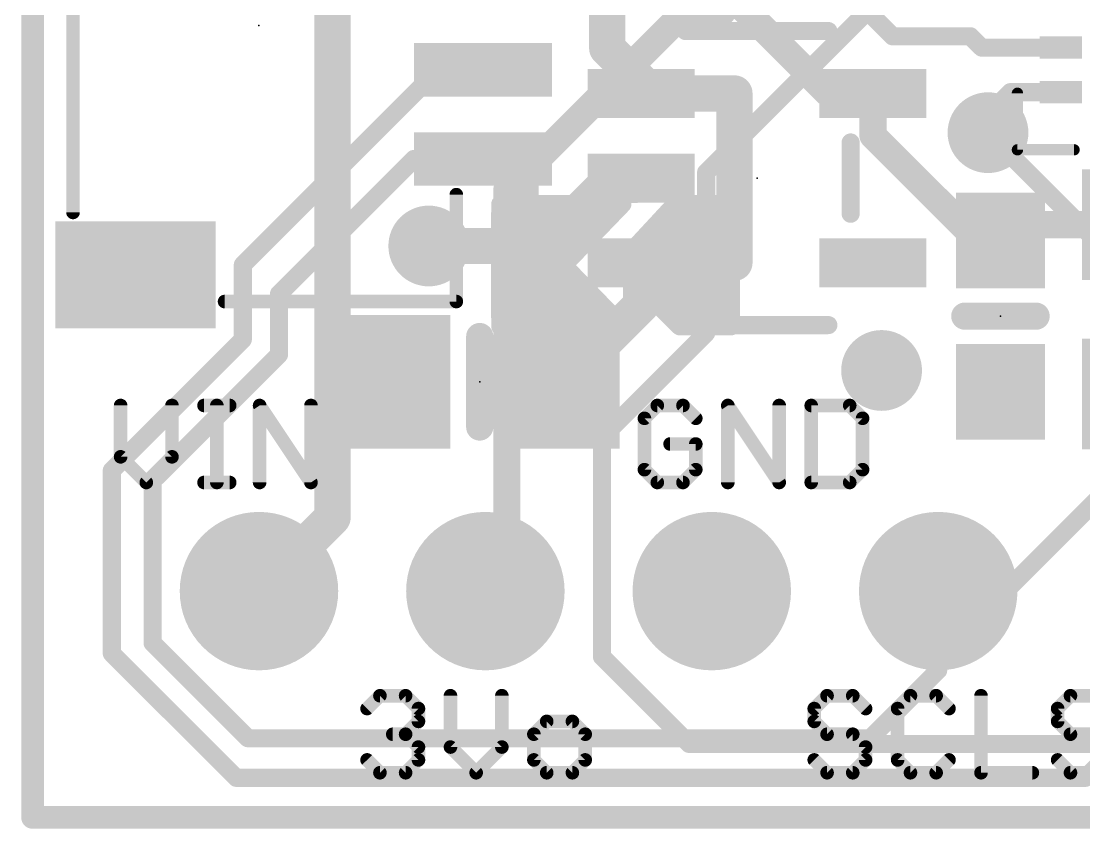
# Model space of a CAD drawing. Extents: x -0.1 to 25.5, y -0.1 to 17.9.
# Drawn here: x -0.13 to 11.79, y -0.13 to 8.94 of the extents above; entities that cross this region are included whole.
import ezdxf

# ---------------------------------------------------------------- set-up
doc = ezdxf.new("R2010")
doc.units = 0
for name, color, linetype in [('1', 12, 'CONTINUOUS'), ('16', 5, 'CONTINUOUS'), ('17', 110, 'CONTINUOUS'), ('18', 110, 'CONTINUOUS'), ('21', 40, 'CONTINUOUS'), ('23', 40, 'CONTINUOUS')]:
    doc.layers.add(name, color=color, linetype=linetype)

# ---------------------------------------------------------------- blocks, each defined once
blk = doc.blocks.new('RECT')
blk.add_solid([(-0.5, -0.5), (0.5, -0.5), (-0.5, 0.5), (0.5, 0.5)])
blk = doc.blocks.new('ROUNDP')
at = {"const_width": 0.5}
blk.add_lwpolyline([(0, -0.25, 1), (0, 0.25, 1), (0, -0.25)], format="xyb", dxfattribs=at)
blk = doc.blocks.new('RECT121920X243840R50')
at = {"const_width": 0.1905}
blk.add_lwpolyline([(0.2858, -0.5715), (0.2858, 0.5715, 0.4142), (0.1905, 0.6668), (-0.1905, 0.6668, 0.4142), (-0.2858, 0.5715), (-0.2858, -0.5715, 0.4142), (-0.1905, -0.6668), (0.1905, -0.6668, 0.4142)], format="xyb", close=True, dxfattribs=at)
blk.add_solid([(-0.2159, -0.5969), (0.2159, -0.5969), (-0.2159, 0.5969), (0.2159, 0.5969)])
blk = doc.blocks.new('ROUNDV')
at = {"const_width": 0.5}
blk.add_lwpolyline([(0, -0.25, 1), (0, 0.25, 1), (0, -0.25)], format="xyb", dxfattribs=at)

msp = doc.modelspace()

# ---------------------------------------------------------------- linework, layer by layer
at = {"layer": '1'}
for points, const_width in [([(0, 0), (0, 17.78)], 0.254), ([(7.3914, 11.0236), (9.648, 8.767)], 0.2032), ([(6.4469, 9.1741), (6.4469, 8.6335)], 0.4064), ([(8.927, 8.1255), (7.8232, 9.2293)], 0.3048), ([(6.8279, 8.2525), (6.4469, 8.6335)], 0.4064), ([(9.648, 8.767), (10.5215, 8.767)], 0.2032), ([(10.6485, 8.64), (10.5215, 8.767)], 0.2032), ([(11.5375, 8.64), (10.6485, 8.64)], 0.2032), ([(4.548, 8.39), (2.3588, 6.2008)], 0.2032), ([(5.054, 8.39), (4.548, 8.39)], 0.2032), ([(6.8279, 8.2525), (6.8279, 8.1255)], 0.4064), ([(6.8279, 8.1255), (7.874, 8.1255)], 0.4064), ([(7.874, 8.1255), (7.874, 6.2255)], 0.4064), ([(8.927, 8.1255), (9.4281, 8.1255)], 0.3048), ([(9.4281, 8.1255), (9.4281, 7.6534)], 0.3048), ([(10.9702, 8.14), (10.7188, 7.8886)], 0.2032), ([(11.5375, 8.14), (10.9702, 8.14)], 0.2032), ([(10.7188, 7.8886), (10.7188, 7.6854)], 0.2032), ([(9.4281, 7.6534), (10.6054, 6.4761)], 0.3048), ([(4.2785, 7.39), (2.7652, 5.8767)], 0.2032), ([(5.054, 7.39), (4.2785, 7.39)], 0.2032), ([(6.8279, 7.1755), (6.7498, 7.0974)], 0.4064), ([(6.3136, 7.0974), (5.6297, 6.4135)], 0.254), ([(6.7498, 7.0974), (6.3136, 7.0974)], 0.254), ([(10.8585, 6.4761), (11.0347, 6.6523)], 0.3048), ([(11.0347, 6.6523), (12.5222, 6.6523)], 0.3048), ([(5.6297, 6.4135), (4.445, 6.4135)], 0.4064), ([(10.6054, 6.4761), (10.8585, 6.4761)], 0.3048), ([(7.874, 6.2255), (6.8279, 6.2255)], 0.4064), ([(6.8279, 6.2255), (6.8279, 5.7509)], 0.4064), ([(2.3588, 6.2008), (2.3588, 5.3638)], 0.2032), ([(2.7652, 5.8767), (2.7652, 5.1954)], 0.2032), ([(5.9665, 4.8895), (6.8279, 5.7509)], 0.4064), ([(2.3588, 5.3638), (0.889, 3.894)], 0.2032), ([(2.7652, 5.1954), (1.3462, 3.7764)], 0.2032), ([(0.889, 3.894), (0.889, 1.8415)], 0.2032), ([(1.3462, 3.7764), (1.3462, 1.959)], 0.2032), ([(12.123, 3.7465), (10.9165, 2.54)], 0.2032), ([(10.16, 1.651), (10.16, 2.54)], 0.2032), ([(10.16, 2.54), (10.9165, 2.54)], 0.2032), ([(1.3462, 1.959), (2.4162, 0.889)], 0.2032), ([(0.889, 1.8415), (2.286, 0.4445)], 0.2032), ([(9.398, 0.889), (10.16, 1.651)], 0.2032), ([(11.811, 0.4445), (12.7, 1.3335)], 0.2032), ([(2.4162, 0.889), (9.398, 0.889)], 0.2032), ([(2.286, 0.4445), (11.811, 0.4445)], 0.2032), ([(25.4, 0), (0, 0)], 0.254)]:
    msp.add_lwpolyline(points, dxfattribs=dict(at, const_width=const_width))
for points, const_width in [([(6.5187, 8.7053, 1), (6.3751, 8.5617)], 0.2032), ([(9.648, 8.8178, 1), (9.648, 8.7162)], 0.1016), ([(9.6121, 8.7311, 1), (9.6839, 8.8029)], 0.1016), ([(10.5574, 8.8029, 1), (10.4856, 8.7311)], 0.1016), ([(10.5215, 8.7162, 1), (10.5215, 8.8178)], 0.1016), ([(6.3453, 8.6335, 1), (6.5485, 8.6335)], 0.2032), ([(10.6485, 8.6908, 1), (10.6485, 8.5892)], 0.1016), ([(10.6126, 8.6041, 1), (10.6844, 8.6759)], 0.1016), ([(11.5375, 8.5892, 1), (11.5375, 8.6908)], 0.1016), ([(4.548, 8.4408, 1), (4.548, 8.3392)], 0.1016), ([(4.5839, 8.3541, 1), (4.512, 8.4259)], 0.1016), ([(5.054, 8.3392, 1), (5.054, 8.4408)], 0.1016), ([(6.9295, 8.2525, 1), (6.7263, 8.2525)], 0.2032), ([(6.7561, 8.1807, 1), (6.8997, 8.3243)], 0.2032), ([(6.8279, 8.2271, 1), (6.8279, 8.0239)], 0.2032), ([(6.7263, 8.1255, 1), (6.9295, 8.1255)], 0.2032), ([(7.9756, 8.1255, 1), (7.7724, 8.1255)], 0.2032), ([(7.874, 8.0239, 1), (7.874, 8.2271)], 0.2032), ([(8.927, 8.2017, 1), (8.927, 8.0493)], 0.1524), ([(8.8731, 8.0716, 1), (8.9809, 8.1794)], 0.1524), ([(9.5043, 8.1255, 1), (9.3519, 8.1255)], 0.1524), ([(9.4281, 8.0493, 1), (9.4281, 8.2017)], 0.1524), ([(10.9702, 8.1908, 1), (10.9702, 8.0892)], 0.1016), ([(11.0061, 8.1041, 1), (10.9343, 8.1759)], 0.1016), ([(11.5375, 8.0892, 1), (11.5375, 8.1908)], 0.1016), ([(10.7696, 7.8886, 1), (10.668, 7.8886)], 0.1016), ([(10.6829, 7.9245, 1), (10.7547, 7.8527)], 0.1016), ([(9.482, 7.7073, 1), (9.3742, 7.5995)], 0.1524), ([(9.3519, 7.6534, 1), (9.5043, 7.6534)], 0.1524), ([(10.668, 7.6854, 1), (10.7696, 7.6854)], 0.1016), ([(4.2785, 7.4408, 1), (4.2785, 7.3392)], 0.1016), ([(4.3144, 7.3541, 1), (4.2426, 7.4259)], 0.1016), ([(5.054, 7.3392, 1), (5.054, 7.4408)], 0.1016), ([(6.8997, 7.1037, 1), (6.7561, 7.2473)], 0.2032), ([(6.3136, 7.1609, 1), (6.3136, 7.0339)], 0.127), ([(6.3585, 7.0525, 1), (6.2687, 7.1423)], 0.127), ([(6.678, 7.1692, 1), (6.8216, 7.0256)], 0.2032), ([(6.7498, 7.0339, 1), (6.7498, 7.1609)], 0.127), ([(11.0347, 6.7285, 1), (11.0347, 6.5761)], 0.1524), ([(11.0886, 6.5984, 1), (10.9808, 6.7062)], 0.1524), ([(4.445, 6.5151, 1), (4.445, 6.3119)], 0.2032), ([(5.6297, 6.3119, 1), (5.6297, 6.5151)], 0.2032), ([(10.6054, 6.5523, 1), (10.6054, 6.3999)], 0.1524), ([(10.5515, 6.4222, 1), (10.6593, 6.53)], 0.1524), ([(10.8046, 6.53, 1), (10.9124, 6.4222)], 0.1524), ([(10.8585, 6.3999, 1), (10.8585, 6.5523)], 0.1524), ([(5.5848, 6.4584, 1), (5.6746, 6.3686)], 0.127), ([(6.8279, 6.3271, 1), (6.8279, 6.1239)], 0.2032), ([(6.9295, 6.2255, 1), (6.7263, 6.2255)], 0.2032), ([(7.7724, 6.2255, 1), (7.9756, 6.2255)], 0.2032), ([(7.874, 6.1239, 1), (7.874, 6.3271)], 0.2032), ([(2.4096, 6.2008, 1), (2.308, 6.2008)], 0.1016), ([(2.3229, 6.2368, 1), (2.3947, 6.1649)], 0.1016), ([(2.816, 5.8767, 1), (2.7144, 5.8767)], 0.1016), ([(2.7293, 5.9126, 1), (2.8011, 5.8408)], 0.1016), ([(6.7263, 5.7509, 1), (6.9295, 5.7509)], 0.2032), ([(6.8997, 5.6791, 1), (6.7561, 5.8227)], 0.2032), ([(2.308, 5.3638, 1), (2.4096, 5.3638)], 0.1016), ([(2.3947, 5.3278, 1), (2.3229, 5.3997)], 0.1016), ([(2.7144, 5.1954, 1), (2.816, 5.1954)], 0.1016), ([(2.8011, 5.1595, 1), (2.7293, 5.2313)], 0.1016), ([(5.8947, 4.9613, 1), (6.0383, 4.8177)], 0.2032), ([(0.9398, 3.894, 1), (0.8382, 3.894)], 0.1016), ([(0.8531, 3.9299, 1), (0.9249, 3.858)], 0.1016), ([(1.397, 3.7764, 1), (1.2954, 3.7764)], 0.1016), ([(1.3103, 3.8123, 1), (1.3821, 3.7405)], 0.1016), ([(10.2108, 2.54, 1), (10.1092, 2.54)], 0.1016), ([(10.16, 2.5908, 1), (10.16, 2.4892)], 0.1016), ([(10.8805, 2.5759, 1), (10.9524, 2.5041)], 0.1016), ([(10.9165, 2.4892, 1), (10.9165, 2.5908)], 0.1016), ([(1.3821, 1.995, 1), (1.3103, 1.9231)], 0.1016), ([(0.9249, 1.8774, 1), (0.8531, 1.8056)], 0.1016), ([(1.2954, 1.959, 1), (1.397, 1.959)], 0.1016), ([(0.8382, 1.8415, 1), (0.9398, 1.8415)], 0.1016), ([(10.1092, 1.651, 1), (10.2108, 1.651)], 0.1016), ([(10.1959, 1.6151, 1), (10.1241, 1.6869)], 0.1016), ([(2.4162, 0.9398, 1), (2.4162, 0.8382)], 0.1016), ([(2.3803, 0.8531, 1), (2.4522, 0.9249)], 0.1016), ([(9.3621, 0.9249, 1), (9.4339, 0.8531)], 0.1016), ([(9.398, 0.8382, 1), (9.398, 0.9398)], 0.1016), ([(2.286, 0.4953, 1), (2.286, 0.3937)], 0.1016), ([(2.2501, 0.4086, 1), (2.3219, 0.4804)], 0.1016), ([(11.7751, 0.4804, 1), (11.8469, 0.4086)], 0.1016), ([(11.811, 0.3937, 1), (11.811, 0.4953)], 0.1016), ([(0, 0.0635, 1), (0, -0.0635)], 0.127), ([(-0.0635, 0, 1), (0.0635, 0)], 0.127)]:
    msp.add_lwpolyline(points, format="xyb", dxfattribs=dict(at, const_width=const_width))
at = {"layer": '16'}
for points, const_width in [([(0, 0), (0, 17.78)], 0.254), ([(10.287, 9.9695), (7.5565, 7.239)], 0.2032), ([(3.3655, 9.398), (3.3655, 3.3655)], 0.4064), ([(7.5057, 9.2293), (5.3213, 7.0449)], 0.3048), ([(7.5057, 9.2293), (5.5245, 7.2481)], 0.3048), ([(10.7188, 7.6854), (12.5114, 5.8928)], 0.2032), ([(5.5245, 7.2481), (5.5245, 6.1976)], 0.3048), ([(7.5565, 6.1976), (7.5565, 7.239)], 0.2032), ([(5.3213, 7.0449), (5.3213, 2.7813)], 0.3048), ([(5.2475, 5.511), (5.2475, 6.8842)], 0.2032), ([(5.2475, 6.8842), (6.6175, 6.8842)], 0.2032), ([(6.6175, 6.8842), (5.9563, 6.1976)], 0.2032), ([(7.212, 6.8842), (6.5754, 6.1976)], 0.2032), ([(7.8335, 6.8842), (7.212, 6.8842)], 0.2032), ([(7.8335, 5.511), (7.8335, 6.8842)], 0.2032), ([(5.2475, 6.7056), (6.4455, 6.7056)], 0.2032), ([(7.0464, 6.7056), (7.8335, 6.7056)], 0.2032), ([(5.2475, 6.5024), (6.2498, 6.5024)], 0.2032), ([(6.858, 6.5024), (7.8335, 6.5024)], 0.2032), ([(5.2475, 6.2992), (6.0541, 6.2992)], 0.2032), ([(6.6696, 6.2992), (7.8335, 6.2992)], 0.2032), ([(5.9563, 6.1976), (6.6175, 5.511)], 0.2032), ([(6.5754, 6.1976), (7.262, 5.511)], 0.2032), ([(7.5565, 6.1976), (7.5565, 5.4356)], 0.2032), ([(5.2475, 6.096), (6.0541, 6.096)], 0.2032), ([(6.677, 6.096), (7.8335, 6.096)], 0.2032), ([(5.2475, 5.8928), (6.2498, 5.8928)], 0.2032), ([(6.8802, 5.8928), (7.8335, 5.8928)], 0.2032), ([(5.2475, 5.6896), (6.4455, 5.6896)], 0.2032), ([(7.0834, 5.6896), (7.8335, 5.6896)], 0.2032), ([(6.6175, 5.511), (5.2475, 5.511)], 0.2032), ([(7.262, 5.511), (7.8335, 5.511)], 0.2032), ([(7.5565, 5.4356), (6.3881, 4.2672)], 0.2032), ([(6.3881, 1.8034), (6.3881, 4.2672)], 0.2032), ([(3.3655, 3.3655), (2.54, 2.54)], 0.4064), ([(5.3213, 2.7813), (5.08, 2.54)], 0.3048), ([(7.366, 0.8255), (6.3881, 1.8034)], 0.2032), ([(7.366, 0.8255), (13.843, 0.8255)], 0.2032), ([(25.4, 0), (0, 0)], 0.254)]:
    msp.add_lwpolyline(points, dxfattribs=dict(at, const_width=const_width))
for points, const_width in [([(10.7547, 7.7213, 1), (10.6829, 7.6495)], 0.1016), ([(5.6007, 7.2481, 1), (5.4483, 7.2481)], 0.1524), ([(5.4706, 7.302, 1), (5.5784, 7.1942)], 0.1524), ([(7.6073, 7.239, 1), (7.5057, 7.239)], 0.1016), ([(7.5206, 7.2749, 1), (7.5924, 7.2031)], 0.1016), ([(5.3975, 7.0449, 1), (5.2451, 7.0449)], 0.1524), ([(5.2674, 7.0988, 1), (5.3752, 6.991)], 0.1524), ([(5.2983, 6.8842, 1), (5.1967, 6.8842)], 0.1016), ([(5.2475, 6.935, 1), (5.2475, 6.8334)], 0.1016), ([(6.6541, 6.849, 1), (6.5809, 6.9194)], 0.1016), ([(6.6175, 6.8334, 1), (6.6175, 6.935)], 0.1016), ([(7.212, 6.935, 1), (7.212, 6.8334)], 0.1016), ([(7.2493, 6.8497, 1), (7.1747, 6.9187)], 0.1016), ([(7.8843, 6.8842, 1), (7.7827, 6.8842)], 0.1016), ([(7.8335, 6.8334, 1), (7.8335, 6.935)], 0.1016), ([(5.2475, 6.7564, 1), (5.2475, 6.6548)], 0.1016), ([(6.4455, 6.6548, 1), (6.4455, 6.7564)], 0.1016), ([(7.0464, 6.7564, 1), (7.0464, 6.6548)], 0.1016), ([(7.8335, 6.6548, 1), (7.8335, 6.7564)], 0.1016), ([(5.2475, 6.5532, 1), (5.2475, 6.4516)], 0.1016), ([(6.2498, 6.4516, 1), (6.2498, 6.5532)], 0.1016), ([(6.858, 6.5532, 1), (6.858, 6.4516)], 0.1016), ([(7.8335, 6.4516, 1), (7.8335, 6.5532)], 0.1016), ([(5.2475, 6.35, 1), (5.2475, 6.2484)], 0.1016), ([(6.0541, 6.2484, 1), (6.0541, 6.35)], 0.1016), ([(6.6696, 6.35, 1), (6.6696, 6.2484)], 0.1016), ([(7.8335, 6.2484, 1), (7.8335, 6.35)], 0.1016), ([(5.4483, 6.1976, 1), (5.6007, 6.1976)], 0.1524), ([(5.9929, 6.2328, 1), (5.9197, 6.1624)], 0.1016), ([(5.9197, 6.2328, 1), (5.9929, 6.1624)], 0.1016), ([(6.6113, 6.2335, 1), (6.5395, 6.1617)], 0.1016), ([(6.5381, 6.2321, 1), (6.6127, 6.1631)], 0.1016), ([(7.6073, 6.1976, 1), (7.5057, 6.1976)], 0.1016), ([(7.5057, 6.1976, 1), (7.6073, 6.1976)], 0.1016), ([(5.2475, 6.1468, 1), (5.2475, 6.0452)], 0.1016), ([(6.0541, 6.0452, 1), (6.0541, 6.1468)], 0.1016), ([(6.677, 6.1468, 1), (6.677, 6.0452)], 0.1016), ([(7.8335, 6.0452, 1), (7.8335, 6.1468)], 0.1016), ([(5.2475, 5.9436, 1), (5.2475, 5.842)], 0.1016), ([(6.2498, 5.842, 1), (6.2498, 5.9436)], 0.1016), ([(6.8802, 5.9436, 1), (6.8802, 5.842)], 0.1016), ([(7.8335, 5.842, 1), (7.8335, 5.9436)], 0.1016), ([(5.2475, 5.7404, 1), (5.2475, 5.6388)], 0.1016), ([(6.4455, 5.6388, 1), (6.4455, 5.7404)], 0.1016), ([(7.0834, 5.7404, 1), (7.0834, 5.6388)], 0.1016), ([(7.8335, 5.6388, 1), (7.8335, 5.7404)], 0.1016), ([(5.2475, 5.5618, 1), (5.2475, 5.4602)], 0.1016), ([(6.6175, 5.4602, 1), (6.6175, 5.5618)], 0.1016), ([(7.262, 5.5618, 1), (7.262, 5.4602)], 0.1016), ([(7.8335, 5.4602, 1), (7.8335, 5.5618)], 0.1016), ([(5.1967, 5.511, 1), (5.2983, 5.511)], 0.1016), ([(6.5809, 5.4758, 1), (6.6541, 5.5462)], 0.1016), ([(7.2261, 5.4751, 1), (7.2979, 5.5469)], 0.1016), ([(7.5057, 5.4356, 1), (7.6073, 5.4356)], 0.1016), ([(7.5924, 5.3997, 1), (7.5206, 5.4715)], 0.1016), ([(7.7827, 5.511, 1), (7.8843, 5.511)], 0.1016), ([(6.4389, 4.2672, 1), (6.3373, 4.2672)], 0.1016), ([(6.3522, 4.3031, 1), (6.424, 4.2313)], 0.1016), ([(3.2639, 3.3655, 1), (3.4671, 3.3655)], 0.2032), ([(3.4373, 3.2937, 1), (3.2937, 3.4373)], 0.2032), ([(5.3752, 2.7274, 1), (5.2674, 2.8352)], 0.1524), ([(5.2451, 2.7813, 1), (5.3975, 2.7813)], 0.1524), ([(2.4682, 2.6118, 1), (2.6118, 2.4682)], 0.2032), ([(5.0261, 2.5939, 1), (5.1339, 2.4861)], 0.1524), ([(6.424, 1.8393, 1), (6.3522, 1.7675)], 0.1016), ([(6.3373, 1.8034, 1), (6.4389, 1.8034)], 0.1016), ([(7.366, 0.8763, 1), (7.366, 0.7747)], 0.1016), ([(7.3301, 0.7896, 1), (7.4019, 0.8614)], 0.1016), ([(0, 0.0635, 1), (0, -0.0635)], 0.127), ([(-0.0635, 0, 1), (0.0635, 0)], 0.127)]:
    msp.add_lwpolyline(points, format="xyb", dxfattribs=dict(at, const_width=const_width))
at = {"layer": '21'}
for points, const_width in [([(0.454, 10.99), (0.454, 6.79)], 0.1524), ([(8.928, 8.8255), (7.328, 8.8255)], 0.2032), ([(11.049, 8.128), (11.049, 7.493)], 0.127), ([(9.178, 7.5755), (9.178, 6.7755)], 0.2032), ([(11.049, 7.493), (11.684, 7.493)], 0.127), ([(4.754, 6.99), (4.754, 5.79)], 0.1524), ([(4.754, 5.79), (2.154, 5.79)], 0.1524), ([(11.2585, 5.6261), (10.4585, 5.6261)], 0.3048), ([(8.928, 5.5255), (7.328, 5.5255)], 0.2032), ([(5.0165, 4.3815), (5.0165, 5.3975)], 0.3048), ([(0.9878, 4.6235), (0.9878, 4.0473)], 0.1524), ([(1.5641, 4.0473), (1.5641, 4.6235)], 0.1524), ([(1.9234, 4.6235), (2.2115, 4.6235)], 0.1524), ([(2.0674, 3.7592), (2.0674, 4.6235)], 0.1524), ([(2.547, 3.7592), (2.547, 4.6235)], 0.1524), ([(2.547, 4.6235), (3.1233, 3.7592)], 0.1524), ([(3.1233, 3.7592), (3.1233, 4.6235)], 0.1524), ([(7.0085, 4.6235), (6.8644, 4.4795)], 0.1524), ([(7.2966, 4.6235), (7.0085, 4.6235)], 0.1524), ([(7.4406, 4.4795), (7.2966, 4.6235)], 0.1524), ([(7.7999, 3.7592), (7.7999, 4.6235)], 0.1524), ([(7.7999, 4.6235), (8.3762, 3.7592)], 0.1524), ([(8.3762, 3.7592), (8.3762, 4.6235)], 0.1524), ([(8.7355, 4.6235), (8.7355, 3.7592)], 0.1524), ([(9.1676, 4.6235), (8.7355, 4.6235)], 0.1524), ([(9.3117, 4.4795), (9.1676, 4.6235)], 0.1524), ([(6.8644, 4.4795), (6.8644, 3.9033)], 0.1524), ([(9.3117, 3.9033), (9.3117, 4.4795)], 0.1524), ([(7.4406, 4.1914), (7.1525, 4.1914)], 0.1524), ([(7.4406, 3.9033), (7.4406, 4.1914)], 0.1524), ([(0.9878, 4.0473), (1.276, 3.7592)], 0.1524), ([(1.276, 3.7592), (1.5641, 4.0473)], 0.1524), ([(6.8644, 3.9033), (7.0085, 3.7592)], 0.1524), ([(7.2966, 3.7592), (7.4406, 3.9033)], 0.1524), ([(9.1676, 3.7592), (9.3117, 3.9033)], 0.1524), ([(1.9234, 3.7592), (2.2115, 3.7592)], 0.1524), ([(7.0085, 3.7592), (7.2966, 3.7592)], 0.1524), ([(8.7355, 3.7592), (9.1676, 3.7592)], 0.1524), ([(3.7529, 1.2219), (3.897, 1.366)], 0.1524), ([(3.897, 1.366), (4.1851, 1.366)], 0.1524), ([(4.1851, 1.366), (4.3291, 1.2219)], 0.1524), ([(4.6884, 1.366), (4.6884, 0.7898)], 0.1524), ([(5.2647, 0.7898), (5.2647, 1.366)], 0.1524), ([(8.9135, 1.366), (8.7694, 1.2219)], 0.1524), ([(9.2016, 1.366), (8.9135, 1.366)], 0.1524), ([(9.3456, 1.2219), (9.2016, 1.366)], 0.1524), ([(9.849, 1.366), (9.7049, 1.2219)], 0.1524), ([(10.1371, 1.366), (9.849, 1.366)], 0.1524), ([(10.2812, 1.2219), (10.1371, 1.366)], 0.1524), ([(10.6405, 1.366), (10.6405, 0.5017)], 0.1524), ([(11.644, 1.366), (11.4999, 1.2219)], 0.1524), ([(11.9321, 1.366), (11.644, 1.366)], 0.1524), ([(4.3291, 1.2219), (4.3291, 1.0779)], 0.1524), ([(8.7694, 1.2219), (8.7694, 1.0779)], 0.1524), ([(9.7049, 1.2219), (9.7049, 0.6457)], 0.1524), ([(11.4999, 1.2219), (11.4999, 1.0779)], 0.1524), ([(4.3291, 1.0779), (4.1851, 0.9338)], 0.1524), ([(5.768, 1.0779), (5.624, 0.9338)], 0.1524), ([(6.0561, 1.0779), (5.768, 1.0779)], 0.1524), ([(6.2002, 0.9338), (6.0561, 1.0779)], 0.1524), ([(8.7694, 1.0779), (8.9135, 0.9338)], 0.1524), ([(11.4999, 1.0779), (11.644, 0.9338)], 0.1524), ([(4.1851, 0.9338), (4.041, 0.9338)], 0.1524), ([(4.1851, 0.9338), (4.3291, 0.7898)], 0.1524), ([(5.624, 0.9338), (5.624, 0.6457)], 0.1524), ([(6.2002, 0.6457), (6.2002, 0.9338)], 0.1524), ([(8.9135, 0.9338), (9.2016, 0.9338)], 0.1524), ([(9.2016, 0.9338), (9.3456, 0.7898)], 0.1524), ([(11.644, 0.9338), (11.9321, 0.9338)], 0.1524), ([(4.3291, 0.7898), (4.3291, 0.6457)], 0.1524), ([(4.6884, 0.7898), (4.9766, 0.5017)], 0.1524), ([(4.9766, 0.5017), (5.2647, 0.7898)], 0.1524), ([(9.3456, 0.7898), (9.3456, 0.6457)], 0.1524), ([(3.897, 0.5017), (3.7529, 0.6457)], 0.1524), ([(4.3291, 0.6457), (4.1851, 0.5017)], 0.1524), ([(5.624, 0.6457), (5.768, 0.5017)], 0.1524), ([(6.0561, 0.5017), (6.2002, 0.6457)], 0.1524), ([(8.9135, 0.5017), (8.7694, 0.6457)], 0.1524), ([(9.3456, 0.6457), (9.2016, 0.5017)], 0.1524), ([(9.7049, 0.6457), (9.849, 0.5017)], 0.1524), ([(10.1371, 0.5017), (10.2812, 0.6457)], 0.1524), ([(11.644, 0.5017), (11.4999, 0.6457)], 0.1524), ([(4.1851, 0.5017), (3.897, 0.5017)], 0.1524), ([(5.768, 0.5017), (6.0561, 0.5017)], 0.1524), ([(9.2016, 0.5017), (8.9135, 0.5017)], 0.1524), ([(9.849, 0.5017), (10.1371, 0.5017)], 0.1524), ([(10.6405, 0.5017), (11.2167, 0.5017)], 0.1524), ([(11.9321, 0.5017), (11.644, 0.5017)], 0.1524)]:
    msp.add_lwpolyline(points, dxfattribs=dict(at, const_width=const_width))
for points, const_width in [([(7.328, 8.8763, 1), (7.328, 8.7747)], 0.1016), ([(8.928, 8.7747, 1), (8.928, 8.8763)], 0.1016), ([(11.0808, 8.128, 1), (11.0173, 8.128)], 0.0635), ([(9.2288, 7.5755, 1), (9.1272, 7.5755)], 0.1016), ([(11.049, 7.5248, 1), (11.049, 7.4613)], 0.0635), ([(11.0173, 7.493, 1), (11.0808, 7.493)], 0.0635), ([(11.684, 7.4613, 1), (11.684, 7.5248)], 0.0635), ([(4.7921, 6.99, 1), (4.7159, 6.99)], 0.0762), ([(0.4159, 6.79, 1), (0.4921, 6.79)], 0.0762), ([(9.1272, 6.7755, 1), (9.2288, 6.7755)], 0.1016), ([(2.154, 5.8281, 1), (2.154, 5.7519)], 0.0762), ([(4.754, 5.7519, 1), (4.754, 5.8281)], 0.0762), ([(4.7159, 5.79, 1), (4.7921, 5.79)], 0.0762), ([(10.4585, 5.7023, 1), (10.4585, 5.5499)], 0.1524), ([(11.2585, 5.5499, 1), (11.2585, 5.7023)], 0.1524), ([(7.328, 5.5763, 1), (7.328, 5.4747)], 0.1016), ([(8.928, 5.4747, 1), (8.928, 5.5763)], 0.1016), ([(5.0927, 5.3975, 1), (4.9403, 5.3975)], 0.1524), ([(1.0259, 4.6235, 1), (0.9497, 4.6235)], 0.0762), ([(1.6022, 4.6235, 1), (1.526, 4.6235)], 0.0762), ([(1.9234, 4.6616, 1), (1.9234, 4.5854)], 0.0762), ([(2.1055, 4.6235, 1), (2.0293, 4.6235)], 0.0762), ([(2.2115, 4.5854, 1), (2.2115, 4.6616)], 0.0762), ([(2.5787, 4.6447, 1), (2.5153, 4.6024)], 0.0762), ([(2.5851, 4.6235, 1), (2.5089, 4.6235)], 0.0762), ([(3.1614, 4.6235, 1), (3.0852, 4.6235)], 0.0762), ([(7.0085, 4.6616, 1), (7.0085, 4.5854)], 0.0762), ([(7.0354, 4.5966, 1), (6.9815, 4.6505)], 0.0762), ([(7.3235, 4.6505, 1), (7.2696, 4.5966)], 0.0762), ([(7.2966, 4.5854, 1), (7.2966, 4.6616)], 0.0762), ([(7.8316, 4.6447, 1), (7.7682, 4.6024)], 0.0762), ([(7.838, 4.6235, 1), (7.7618, 4.6235)], 0.0762), ([(8.4143, 4.6235, 1), (8.3381, 4.6235)], 0.0762), ([(8.7736, 4.6235, 1), (8.6974, 4.6235)], 0.0762), ([(8.7355, 4.6616, 1), (8.7355, 4.5854)], 0.0762), ([(9.1946, 4.6505, 1), (9.1407, 4.5966)], 0.0762), ([(9.1676, 4.5854, 1), (9.1676, 4.6616)], 0.0762), ([(6.9025, 4.4795, 1), (6.8263, 4.4795)], 0.0762), ([(6.8375, 4.5064, 1), (6.8914, 4.4525)], 0.0762), ([(7.4137, 4.4525, 1), (7.4676, 4.5064)], 0.0762), ([(9.3498, 4.4795, 1), (9.2736, 4.4795)], 0.0762), ([(9.2847, 4.4525, 1), (9.3386, 4.5064)], 0.0762), ([(4.9403, 4.3815, 1), (5.0927, 4.3815)], 0.1524), ([(7.1525, 4.2295, 1), (7.1525, 4.1533)], 0.0762), ([(7.4787, 4.1914, 1), (7.4025, 4.1914)], 0.0762), ([(7.4406, 4.1533, 1), (7.4406, 4.2295)], 0.0762), ([(1.0148, 4.0743, 1), (0.9609, 4.0204)], 0.0762), ([(0.9497, 4.0473, 1), (1.0259, 4.0473)], 0.0762), ([(1.526, 4.0473, 1), (1.6022, 4.0473)], 0.0762), ([(1.591, 4.0204, 1), (1.5371, 4.0743)], 0.0762), ([(6.8914, 3.9302, 1), (6.8375, 3.8763)], 0.0762), ([(6.8263, 3.9033, 1), (6.9025, 3.9033)], 0.0762), ([(7.4025, 3.9033, 1), (7.4787, 3.9033)], 0.0762), ([(7.4676, 3.8763, 1), (7.4137, 3.9302)], 0.0762), ([(9.2736, 3.9033, 1), (9.3498, 3.9033)], 0.0762), ([(9.3386, 3.8763, 1), (9.2847, 3.9302)], 0.0762), ([(1.249, 3.7861, 1), (1.3029, 3.7323)], 0.0762), ([(1.249, 3.7323, 1), (1.3029, 3.7861)], 0.0762), ([(1.9234, 3.7973, 1), (1.9234, 3.7211)], 0.0762), ([(2.2115, 3.7211, 1), (2.2115, 3.7973)], 0.0762), ([(3.0916, 3.7381, 1), (3.155, 3.7803)], 0.0762), ([(7.0085, 3.7973, 1), (7.0085, 3.7211)], 0.0762), ([(6.9815, 3.7323, 1), (7.0354, 3.7861)], 0.0762), ([(7.2696, 3.7861, 1), (7.3235, 3.7323)], 0.0762), ([(7.2966, 3.7211, 1), (7.2966, 3.7973)], 0.0762), ([(8.3445, 3.7381, 1), (8.4079, 3.7803)], 0.0762), ([(8.7355, 3.7973, 1), (8.7355, 3.7211)], 0.0762), ([(9.1407, 3.7861, 1), (9.1946, 3.7323)], 0.0762), ([(9.1676, 3.7211, 1), (9.1676, 3.7973)], 0.0762), ([(2.0293, 3.7592, 1), (2.1055, 3.7592)], 0.0762), ([(2.5089, 3.7592, 1), (2.5851, 3.7592)], 0.0762), ([(3.0852, 3.7592, 1), (3.1614, 3.7592)], 0.0762), ([(7.7618, 3.7592, 1), (7.838, 3.7592)], 0.0762), ([(8.3381, 3.7592, 1), (8.4143, 3.7592)], 0.0762), ([(8.6974, 3.7592, 1), (8.7736, 3.7592)], 0.0762), ([(3.897, 1.4041, 1), (3.897, 1.3279)], 0.0762), ([(3.9239, 1.339, 1), (3.87, 1.3929)], 0.0762), ([(4.212, 1.3929, 1), (4.1581, 1.339)], 0.0762), ([(4.1851, 1.3279, 1), (4.1851, 1.4041)], 0.0762), ([(4.7265, 1.366, 1), (4.6503, 1.366)], 0.0762), ([(5.3028, 1.366, 1), (5.2266, 1.366)], 0.0762), ([(8.9135, 1.4041, 1), (8.9135, 1.3279)], 0.0762), ([(8.9404, 1.339, 1), (8.8865, 1.3929)], 0.0762), ([(9.2285, 1.3929, 1), (9.1746, 1.339)], 0.0762), ([(9.2016, 1.3279, 1), (9.2016, 1.4041)], 0.0762), ([(9.849, 1.4041, 1), (9.849, 1.3279)], 0.0762), ([(9.8759, 1.339, 1), (9.8221, 1.3929)], 0.0762), ([(10.1641, 1.3929, 1), (10.1102, 1.339)], 0.0762), ([(10.1371, 1.3279, 1), (10.1371, 1.4041)], 0.0762), ([(10.6786, 1.366, 1), (10.6024, 1.366)], 0.0762), ([(11.644, 1.4041, 1), (11.644, 1.3279)], 0.0762), ([(11.6709, 1.339, 1), (11.617, 1.3929)], 0.0762), ([(3.726, 1.2489, 1), (3.7799, 1.195)], 0.0762), ([(4.3672, 1.2219, 1), (4.291, 1.2219)], 0.0762), ([(4.3022, 1.195, 1), (4.3561, 1.2489)], 0.0762), ([(8.8075, 1.2219, 1), (8.7313, 1.2219)], 0.0762), ([(8.7425, 1.2489, 1), (8.7964, 1.195)], 0.0762), ([(9.3187, 1.195, 1), (9.3726, 1.2489)], 0.0762), ([(9.743, 1.2219, 1), (9.6668, 1.2219)], 0.0762), ([(9.678, 1.2489, 1), (9.7319, 1.195)], 0.0762), ([(10.2542, 1.195, 1), (10.3081, 1.2489)], 0.0762), ([(11.538, 1.2219, 1), (11.4618, 1.2219)], 0.0762), ([(11.473, 1.2489, 1), (11.5269, 1.195)], 0.0762), ([(4.291, 1.0779, 1), (4.3672, 1.0779)], 0.0762), ([(4.3561, 1.0509, 1), (4.3022, 1.1048)], 0.0762), ([(5.768, 1.116, 1), (5.768, 1.0398)], 0.0762), ([(5.795, 1.0509, 1), (5.7411, 1.1048)], 0.0762), ([(6.0831, 1.1048, 1), (6.0292, 1.0509)], 0.0762), ([(6.0561, 1.0398, 1), (6.0561, 1.116)], 0.0762), ([(8.7964, 1.1048, 1), (8.7425, 1.0509)], 0.0762), ([(8.7313, 1.0779, 1), (8.8075, 1.0779)], 0.0762), ([(11.5269, 1.1048, 1), (11.473, 1.0509)], 0.0762), ([(11.4618, 1.0779, 1), (11.538, 1.0779)], 0.0762), ([(4.041, 0.9719, 1), (4.041, 0.8957)], 0.0762), ([(4.212, 0.9608, 1), (4.1581, 0.9069)], 0.0762), ([(4.1581, 0.9608, 1), (4.212, 0.9069)], 0.0762), ([(4.1851, 0.8957, 1), (4.1851, 0.9719)], 0.0762), ([(5.597, 0.9608, 1), (5.6509, 0.9069)], 0.0762), ([(5.6621, 0.9338, 1), (5.5859, 0.9338)], 0.0762), ([(6.2383, 0.9338, 1), (6.1621, 0.9338)], 0.0762), ([(6.1732, 0.9069, 1), (6.2271, 0.9608)], 0.0762), ([(8.9135, 0.9719, 1), (8.9135, 0.8957)], 0.0762), ([(8.8865, 0.9069, 1), (8.9404, 0.9608)], 0.0762), ([(9.2285, 0.9608, 1), (9.1746, 0.9069)], 0.0762), ([(9.2016, 0.8957, 1), (9.2016, 0.9719)], 0.0762), ([(11.644, 0.9719, 1), (11.644, 0.8957)], 0.0762), ([(11.617, 0.9069, 1), (11.6709, 0.9608)], 0.0762), ([(4.3672, 0.7898, 1), (4.291, 0.7898)], 0.0762), ([(4.3022, 0.7628, 1), (4.3561, 0.8167)], 0.0762), ([(4.7154, 0.8167, 1), (4.6615, 0.7628)], 0.0762), ([(5.2916, 0.7628, 1), (5.2377, 0.8167)], 0.0762), ([(9.3837, 0.7898, 1), (9.3075, 0.7898)], 0.0762), ([(9.3187, 0.7628, 1), (9.3726, 0.8167)], 0.0762), ([(3.7799, 0.6726, 1), (3.726, 0.6188)], 0.0762), ([(4.3561, 0.6188, 1), (4.3022, 0.6726)], 0.0762), ([(4.6503, 0.7898, 1), (4.7265, 0.7898)], 0.0762), ([(5.2266, 0.7898, 1), (5.3028, 0.7898)], 0.0762), ([(5.6509, 0.6726, 1), (5.597, 0.6188)], 0.0762), ([(6.2271, 0.6188, 1), (6.1732, 0.6726)], 0.0762), ([(8.7964, 0.6726, 1), (8.7425, 0.6188)], 0.0762), ([(9.3726, 0.6188, 1), (9.3187, 0.6726)], 0.0762), ([(9.7319, 0.6726, 1), (9.678, 0.6188)], 0.0762), ([(10.3081, 0.6188, 1), (10.2542, 0.6726)], 0.0762), ([(11.5269, 0.6726, 1), (11.473, 0.6188)], 0.0762), ([(4.291, 0.6457, 1), (4.3672, 0.6457)], 0.0762), ([(5.5859, 0.6457, 1), (5.6621, 0.6457)], 0.0762), ([(6.1621, 0.6457, 1), (6.2383, 0.6457)], 0.0762), ([(9.3075, 0.6457, 1), (9.3837, 0.6457)], 0.0762), ([(9.6668, 0.6457, 1), (9.743, 0.6457)], 0.0762), ([(3.897, 0.5398, 1), (3.897, 0.4636)], 0.0762), ([(3.87, 0.4747, 1), (3.9239, 0.5286)], 0.0762), ([(4.1581, 0.5286, 1), (4.212, 0.4747)], 0.0762), ([(4.1851, 0.4636, 1), (4.1851, 0.5398)], 0.0762), ([(4.9496, 0.5286, 1), (5.0035, 0.4747)], 0.0762), ([(4.9496, 0.4747, 1), (5.0035, 0.5286)], 0.0762), ([(5.768, 0.5398, 1), (5.768, 0.4636)], 0.0762), ([(5.7411, 0.4747, 1), (5.795, 0.5286)], 0.0762), ([(6.0292, 0.5286, 1), (6.0831, 0.4747)], 0.0762), ([(6.0561, 0.4636, 1), (6.0561, 0.5398)], 0.0762), ([(8.9135, 0.5398, 1), (8.9135, 0.4636)], 0.0762), ([(8.8865, 0.4747, 1), (8.9404, 0.5286)], 0.0762), ([(9.1746, 0.5286, 1), (9.2285, 0.4747)], 0.0762), ([(9.2016, 0.4636, 1), (9.2016, 0.5398)], 0.0762), ([(9.849, 0.5398, 1), (9.849, 0.4636)], 0.0762), ([(9.8221, 0.4747, 1), (9.8759, 0.5286)], 0.0762), ([(10.1102, 0.5286, 1), (10.1641, 0.4747)], 0.0762), ([(10.1371, 0.4636, 1), (10.1371, 0.5398)], 0.0762), ([(10.6405, 0.5398, 1), (10.6405, 0.4636)], 0.0762), ([(10.6024, 0.5017, 1), (10.6786, 0.5017)], 0.0762), ([(11.2167, 0.4636, 1), (11.2167, 0.5398)], 0.0762), ([(11.644, 0.5398, 1), (11.644, 0.4636)], 0.0762), ([(11.617, 0.4747, 1), (11.6709, 0.5286)], 0.0762)]:
    msp.add_lwpolyline(points, format="xyb", dxfattribs=dict(at, const_width=const_width))
at = {"layer": '23'}
for p in [(2.54, 8.89), (8.128, 7.1755), (10.8585, 5.6261), (5.0165, 4.8895)]:
    msp.add_point(p, dxfattribs=at)

# ---------------------------------------------------------------- block references
at = {"layer": '1'}
for p, xscale, yscale in [((11.5375, 8.64), 0.475, 0.25), ((5.054, 8.39), 1.55, 0.6), ((11.5375, 8.14), 0.475, 0.25), ((5.054, 7.39), 1.55, 0.6), ((1.154, 6.09), 1.8, 1.2)]:
    msp.add_blockref('RECT', p, dxfattribs=dict(at, xscale=xscale, yscale=yscale))
for p, xscale, yscale, rotation in [((6.8279, 8.1255), 0.55, 1.2, 270), ((9.4281, 8.1255), 0.55, 1.2, 270), ((6.8279, 7.1755), 0.55, 1.2, 270), ((12.5222, 6.6523), 1.24, 1.5, 270), ((6.8279, 6.2255), 0.55, 1.2, 270), ((9.4281, 6.2255), 0.55, 1.2, 270), ((4.0665, 4.8895), 1.24, 1.5, 180), ((5.9665, 4.8895), 1.24, 1.5, 180), ((12.5222, 4.7523), 1.24, 1.5, 270)]:
    msp.add_blockref('RECT', p, dxfattribs=dict(at, xscale=xscale, yscale=yscale, rotation=rotation))
at = {"layer": '1', "xscale": 1.075, "rotation": 270}
for p in [(10.8585, 6.4761), (10.8585, 4.7761)]:
    msp.add_blockref('RECT', p, dxfattribs=at)
at = {"layer": '16', "rotation": 180}
for p in [(5.5245, 6.1976), (7.5565, 6.1976)]:
    msp.add_blockref('RECT121920X243840R50', p, dxfattribs=at)
at = {"layer": '17', "xscale": 1.778, "yscale": 1.778, "rotation": 90}
for p in [(2.54, 2.54), (2.54, 2.54), (5.08, 2.54), (5.08, 2.54), (7.62, 2.54), (7.62, 2.54), (10.16, 2.54), (10.16, 2.54)]:
    msp.add_blockref('ROUNDP', p, dxfattribs=at)
at = {"layer": '18', "xscale": 0.9064, "yscale": 0.9064}
for p in [(7.5057, 9.2293), (7.5057, 9.2293), (10.7188, 7.6854), (10.7188, 7.6854), (4.445, 6.4135), (4.445, 6.4135), (9.525, 5.0165), (9.525, 5.0165)]:
    msp.add_blockref('ROUNDV', p, dxfattribs=at)

doc.saveas('drawing.dxf')
